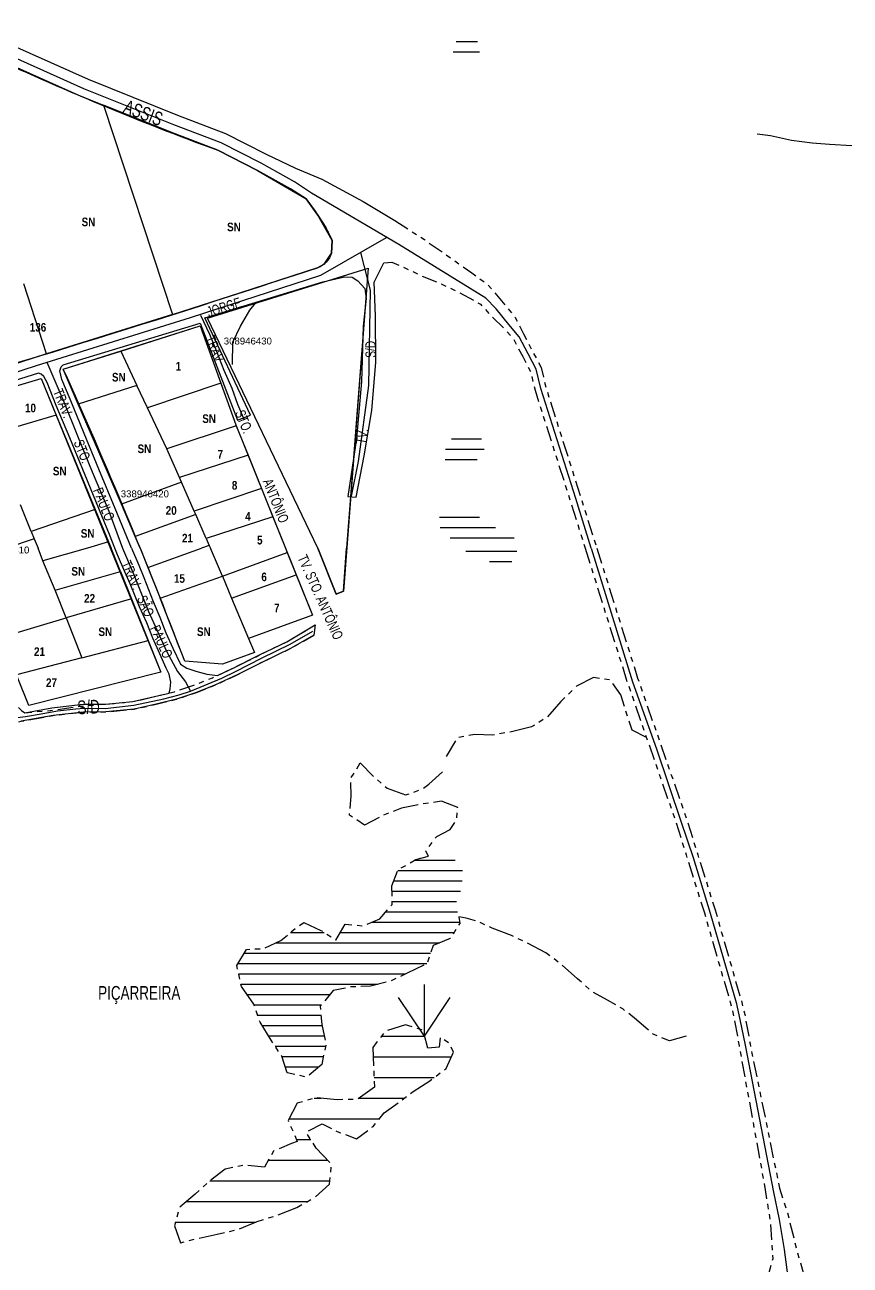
# Model space of a CAD drawing. Extents: x 211015 to 214226, y 4840231 to 4844926.
# Drawn here: x 213459.5 to 213699.3, y 4843144.5 to 4843504.7 of the extents above; entities that cross this region are included whole.
import ezdxf
from ezdxf.enums import TextEntityAlignment as Align

# ---------------------------------------------------------------- set-up
doc = ezdxf.new("R2010")
doc.units = 0
doc.header["$LTSCALE"] = 1.5
doc.header["$MEASUREMENT"] = 0
doc.linetypes.add('TRACO_13', pattern=[8, 5, -1, 1, -1])
doc.linetypes.add('TRACO_25', pattern=[8, 3, -1, 1, -1, 1, -1])
doc.layers.get('0').update_dxf_attribs({"linetype": 'CONTINUOUS'})
for name, color, linetype in [('CD-MALHA-LOTES', 40, 'CONTINUOUS'), ('CD_TXT_QUADRA', 7, 'CONTINUOUS'), ('HD-ALAGADO-BREJO', 170, 'CONTINUOUS'), ('HD-AREA-SUJ-INUND', 170, 'CONTINUOUS'), ('OB-MINER-AREIA', 252, 'CONTINUOUS'), ('OB-TXT-MINER-PORTO', 252, 'CONTINUOUS'), ('RU-QUADRAS', 6, 'CONTINUOUS'), ('SV-CAMINHO-TRILHA', 20, 'CONTINUOUS'), ('SV-EIXO-ROD-ESTR', 7, 'CONTINUOUS'), ('SV-EIXO-RUA-N-PAV', 6, 'CONTINUOUS'), ('SV-EST-M-N-PAV', 20, 'CONTINUOUS'), ('SV-RUA-NAO-PAV-S-GUIA-C-GUIA', 7, 'CONTINUOUS'), ('SV-TXT-RUA-N-PAV-S-GUIA-C-GUIA', 7, 'CONTINUOUS'), ('Th_NmrPort', 7, 'CONTINUOUS')]:
    doc.layers.add(name, color=color, linetype=linetype)
doc.styles.add('ARIAL', font='ARIAL.TTF')
doc.styles.get("Standard").update_dxf_attribs({"font": 'swisscbo.ttf'})

# ---------------------------------------------------------------- blocks, each defined once
blk = doc.blocks.new('*X25')
at = {"layer": 'HD-AREA-SUJ-INUND', "color": 0}
for p, q in [((213572.618005, 4843262.082443), (213584.528586, 4843262.082562)), ((213567.861059, 4843259.082362), (213586.575744, 4843259.08255)), ((213566.674826, 4843256.082318), (213586.53006, 4843256.082516)), ((213566.131079, 4843253.082279), (213586.045892, 4843253.082478)), ((213566.197107, 4843250.082247), (213584.922053, 4843250.082434)), ((213560.268816, 4843244.082122), (213585.763609, 4843244.082376)), ((213564.332791, 4843247.082195), (213585.174846, 4843247.082404)), ((213536.680249, 4843241.081853), (213546.464382, 4843241.08195)), ((213551.157765, 4843241.081997), (213584.159362, 4843241.082327)), ((213532.413149, 4843238.081777), (213579.988367, 4843238.082253)), ((213523.222808, 4843235.081652), (213577.320722, 4843235.082193)), ((213521.389771, 4843232.081601), (213576.269504, 4843232.08215)), ((213521.586491, 4843229.08157), (213570.083051, 4843229.082055)), ((213522.261495, 4843226.081543), (213562.170791, 4843226.081943)), ((213524.063505, 4843223.081528), (213548.107331, 4843223.081769)), ((213526.103942, 4843220.081516), (213545.62131, 4843220.081711)), ((213527.111023, 4843217.081493), (213545.528416, 4843217.081677)), ((213528.384199, 4843214.081473), (213545.811326, 4843214.081647)), ((213530.227365, 4843211.081458), (213546.427434, 4843211.08162)), ((213532.187557, 4843208.081445), (213546.850429, 4843208.081591)), ((213534.206852, 4843205.081432), (213546.208323, 4843205.081552)), ((213535.151157, 4843202.081408), (213544.883115, 4843202.081506))]:
    blk.add_line(p, q, dxfattribs=at)
blk = doc.blocks.new('*X22')
at = {"layer": 'HD-ALAGADO-BREJO', "color": 0}
for p, q in [((213563.063152, 4843210.987774), (213575.65982, 4843210.987899)), ((213560.650175, 4843204.987716), (213583.402743, 4843204.987944)), ((213560.918109, 4843198.987686), (213578.389801, 4843198.987861)), ((213543.576043, 4843192.98748), (213545.603378, 4843192.9875)), ((213556.590236, 4843192.98761), (213569.722518, 4843192.987741)), ((213536.22023, 4843186.987373), (213562.462516, 4843186.987636)), ((213538.369199, 4843180.987362), (213542.529635, 4843180.987403)), ((213530.233258, 4843174.987247), (213547.44555, 4843174.987419)), ((213513.233956, 4843168.987044), (213548.074624, 4843168.987393)), ((213506.448235, 4843162.986943), (213541.603886, 4843162.987295)), ((213503.205446, 4843156.986878), (213526.575538, 4843156.987112))]:
    blk.add_line(p, q, dxfattribs=at)
blk = doc.blocks.new('*X24')
at = {"layer": 'HD-AREA-SUJ-INUND', "color": 0}
for p, q in [((213587.617204, 4843351.873831), (213602.410639, 4843351.873979)), ((213594.458984, 4843348.873867), (213600.961744, 4843348.873932))]:
    blk.add_line(p, q, dxfattribs=at)
blk = doc.blocks.new('*X8')
at = {"layer": 'HD-AREA-SUJ-INUND', "color": 0}
for p, q in [((213583.403047, 4843384.508554), (213592.17449, 4843384.508642)), ((213581.664644, 4843381.508504), (213592.919614, 4843381.508616)), ((213581.629688, 4843378.508471), (213590.932286, 4843378.508564))]:
    blk.add_line(p, q, dxfattribs=at)
blk = doc.blocks.new('*X7')
at = {"layer": 'HD-AREA-SUJ-INUND', "color": 0}
for p, q in [((213579.970051, 4843361.673265), (213591.601269, 4843361.673382)), ((213580.102871, 4843358.673234), (213596.257004, 4843358.673395)), ((213583.066204, 4843355.67323), (213601.670936, 4843355.673416))]:
    blk.add_line(p, q, dxfattribs=at)
blk = doc.blocks.new('*X11')
at = {"layer": 'HD-AREA-SUJ-INUND', "color": 0}
for p, q in [((213584.76041, 4843499.84161), (213591.018949, 4843499.841673)), ((213583.866887, 4843496.841568), (213591.572386, 4843496.841645))]:
    blk.add_line(p, q, dxfattribs=at)
blk = doc.blocks.new('COD094', base_point=(203773.033414, 4838870.092152))
for q in [(203780.533414, 4838885.092152), (203773.033414, 4838881.342152), (203788.033414, 4838881.342152)]:
    blk.add_line((203780.533414, 4838870.092152), q)
blk = doc.blocks.new('*X57')
at = {"layer": 'HD-ALAGADO-BREJO', "const_width": 0.13}
for points in [[(213563.062948, 4843210.98751), (213568.062948, 4843210.988142)], [(213568.062948, 4843210.988142), (213573.062947, 4843210.988774)], [(213573.062947, 4843210.988774), (213575.659886, 4843210.987636)], [(213538.369256, 4843180.98723), (213542.529717, 4843180.987272)]]:
    blk.add_lwpolyline(points, dxfattribs=at)
at = {"layer": 'HD-ALAGADO-BREJO'}
blk.add_blockref('COD094', (213568.062948, 4843210.988142), dxfattribs=at)
blk = doc.blocks.new('*X62')
at = {"layer": 'HD-AREA-SUJ-INUND', "const_width": 0.13}
for points in [[(213567.86085, 4843259.081834), (213582.86085, 4843259.083392)], [(213582.86085, 4843259.083392), (213586.575735, 4843259.082021)], [(213560.2679, 4843244.081725), (213585.2679, 4843244.083953)], [(213585.2679, 4843244.083953), (213585.763665, 4843244.08198)], [(213521.586551, 4843229.081305), (213551.586551, 4843229.083255)], [(213528.384281, 4843214.08134), (213543.384281, 4843214.082954)], [(213543.384281, 4843214.082954), (213545.811353, 4843214.081515)]]:
    blk.add_lwpolyline(points, dxfattribs=at)

msp = doc.modelspace()

# ---------------------------------------------------------------- linework, layer by layer
at = {"layer": 'CD-MALHA-LOTES'}
for p, q in [((213447.5, 4843496.55), (213475.75, 4843483.98)), ((213475.75, 4843483.98), (213482.3, 4843481.36)), ((213501.89, 4843473.51), (213482.3, 4843481.36)), ((213482.3, 4843481.36), (213502.41, 4843420.56)), ((213515.56, 4843468.25), (213501.89, 4843473.51)), ((213527.03, 4843462.44), (213515.56, 4843468.25)), ((213536.65, 4843457.09), (213527.03, 4843462.44)), ((213541.17, 4843454.13), (213536.65, 4843457.09)), ((213544.56, 4843449.46), (213541.17, 4843454.13)), ((213548.78, 4843442.06), (213544.56, 4843449.46)), ((213548.57, 4843438.41), (213548.78, 4843442.06)), ((213544.53, 4843434.12), (213546.46, 4843435.23)), ((213546.46, 4843435.23), (213548.57, 4843438.41)), ((213502.41, 4843420.56), (213544.53, 4843434.12)), ((213512.54, 4843419.52), (213559.24, 4843434.02)), ((213559.24, 4843434.02), (213552.9, 4843352.67)), ((213465.81, 4843409.14), (213459.23, 4843429.5)), ((213502.41, 4843420.56), (213465.81, 4843409.14)), ((213487.36, 4843409.96), (213510.39, 4843417.27)), ((213510.39, 4843417.27), (213516.41, 4843400.6)), ((213544.63, 4843352.72), (213512.54, 4843419.52)), ((213470.64, 4843404.66), (213487.36, 4843409.96)), ((213487.36, 4843409.96), (213492.06, 4843399.97)), ((213462.2, 4843408.01), (213454.8, 4843405.83)), ((213465.81, 4843409.14), (213462.2, 4843408.01)), ((213474.99, 4843394.57), (213470.64, 4843404.66)), ((213445.61, 4843396.49), (213464.19, 4843402.02)), ((213464.19, 4843402.02), (213468.58, 4843391.37)), ((213492.06, 4843399.97), (213474.99, 4843394.57)), ((213495.11, 4843393.48), (213492.06, 4843399.97)), ((213516.41, 4843400.6), (213495.11, 4843393.48)), ((213516.41, 4843400.6), (213520.78, 4843388.51)), ((213487.52, 4843365.47), (213474.99, 4843394.57)), ((213500.73, 4843381.53), (213495.11, 4843393.48)), ((213468.58, 4843391.37), (213449.93, 4843385.8)), ((213468.58, 4843391.37), (213479.87, 4843363.97)), ((213520.89, 4843388.24), (213500.73, 4843381.53)), ((213520.78, 4843388.51), (213520.89, 4843388.24)), ((213520.89, 4843388.24), (213524.33, 4843379.69)), ((213504.39, 4843373.21), (213500.73, 4843381.53)), ((213524.33, 4843379.69), (213504.39, 4843373.21)), ((213524.33, 4843379.69), (213528.2, 4843370.09)), ((213504.98, 4843371.86), (213487.52, 4843365.47)), ((213504.98, 4843371.86), (213504.39, 4843373.21)), ((213508.67, 4843363.49), (213504.98, 4843371.86)), ((213528.2, 4843370.09), (213508.67, 4843363.49)), ((213528.2, 4843370.09), (213531.54, 4843361.79)), ((213461.34, 4843357.52), (213458.21, 4843365.29)), ((213479.87, 4843363.97), (213461.34, 4843357.52)), ((213479.87, 4843363.97), (213483.74, 4843354.58)), ((213491.53, 4843356.14), (213487.52, 4843365.47)), ((213509.12, 4843362.46), (213508.67, 4843363.49)), ((213509.12, 4843362.46), (213491.53, 4843356.14)), ((213512.18, 4843355.5), (213509.12, 4843362.46)), ((213531.54, 4843361.79), (213512.18, 4843355.5)), ((213531.54, 4843361.79), (213535.21, 4843352.68)), ((213461.34, 4843357.52), (213462.17, 4843355.47)), ((213493, 4843352.68), (213491.53, 4843356.14)), ((213462.17, 4843355.47), (213454.44, 4843352.82)), ((213462.17, 4843355.47), (213463.35, 4843352.68)), ((213464.74, 4843349.02), (213463.35, 4843352.68)), ((213477.72, 4843352.72), (213464.74, 4843349.02)), ((213483.74, 4843354.58), (213477.72, 4843352.72)), ((213483.74, 4843354.58), (213484.53, 4843352.68)), ((213487.25, 4843345.91), (213484.53, 4843352.68)), ((213493, 4843352.68), (213495.23, 4843347.1)), ((213495.23, 4843347.1), (213510.83, 4843352.68)), ((213513.03, 4843353.53), (213510.83, 4843352.68)), ((213512.18, 4843355.5), (213513.03, 4843353.53)), ((213513.03, 4843353.53), (213513.42, 4843352.68)), ((213516.86, 4843344.54), (213513.42, 4843352.68)), ((213535.21, 4843352.68), (213535.71, 4843351.44)), ((213544.63, 4843352.72), (213549.95, 4843339.39)), ((213552.01, 4843340.18), (213552.9, 4843352.67)), ((213468.31, 4843340.49), (213464.74, 4843349.02)), ((213516.86, 4843344.54), (213535.71, 4843351.44)), ((213535.71, 4843351.44), (213538.33, 4843344.98)), ((213468.31, 4843340.49), (213487.25, 4843345.91)), ((213487.25, 4843345.91), (213490.43, 4843338)), ((213495.23, 4843347.1), (213498.75, 4843338.19)), ((213519.55, 4843338.15), (213538.33, 4843344.98)), ((213538.33, 4843344.98), (213543.03, 4843333.27)), ((213498.75, 4843338.19), (213516.86, 4843344.54)), ((213516.86, 4843344.54), (213519.55, 4843338.15)), ((213471.53, 4843332.48), (213468.31, 4843340.49)), ((213490.43, 4843338), (213471.53, 4843332.48)), ((213490.43, 4843338), (213495.29, 4843325.89)), ((213505.92, 4843319.88), (213498.75, 4843338.19)), ((213519.55, 4843338.15), (213524.49, 4843326.45)), ((213549.95, 4843339.39), (213552.01, 4843340.18)), ((213452.68, 4843326.89), (213471.53, 4843332.48)), ((213471.53, 4843332.48), (213476.05, 4843320.84)), ((213543.03, 4843333.27), (213524.49, 4843326.45)), ((213476.05, 4843320.84), (213495.29, 4843325.89)), ((213495.29, 4843325.89), (213498.98, 4843316.71)), ((213524.49, 4843326.45), (213526.2, 4843322.38)), ((213476.05, 4843320.84), (213457.1, 4843315.9)), ((213516.94, 4843319.06), (213505.92, 4843319.88)), ((213526.2, 4843322.38), (213516.94, 4843319.06)), ((213498.98, 4843316.71), (213460.67, 4843307.04)), ((213460.67, 4843307.04), (213457.1, 4843315.9))]:
    msp.add_line(p, q, dxfattribs=at)
at = {"layer": 'OB-MINER-AREIA', "linetype": 'TRACO_13', "flags": 128}
for points in [[(213640.08, 4843297.71), (213635.89, 4843299.82), (213634.29, 4843304.78), (213632.6, 4843310.1), (213629.61, 4843314.44), (213624.66, 4843315.13), (213619.79, 4843312.61), (213615.2, 4843308.2), (213611.27, 4843303.7), (213606.68, 4843300.78), (213600.88, 4843299.42), (213595.31, 4843298.4), (213590.18, 4843298.64), (213585.08, 4843297.6), (213581.92, 4843292.23)], [(213651.64, 4843211.03), (213646.72, 4843209.62), (213642.06, 4843211.55), (213637.2, 4843215.76), (213633.16, 4843218.9), (213628.75, 4843221.46), (213624.09, 4843224.02), (213620.08, 4843227.68), (213615.61, 4843231.62), (213610.87, 4843235.23), (213605.74, 4843237.86), (213600.83, 4843240.27), (213595.25, 4843242.36), (213591.49, 4843244.11), (213587.71, 4843245.3), (213585.54, 4843245.62), (213585.81, 4843243.73), (213583.08, 4843239.35), (213578.1, 4843237.31), (213576.26, 4843232.05), (213570.58, 4843229.32), (213565.64, 4843226.96), (213559.94, 4843225.52), (213554.19, 4843225.3), (213549.05, 4843224.21), (213545.31, 4843219.71), (213545.75, 4843214.36), (213546.95, 4843208.54), (213545.72, 4843202.79), (213541.35, 4843199.08), (213535.7, 4843200.34), (213534.18, 4843205.16), (213531.02, 4843209.8), (213527.8, 4843215.04), (213526.03, 4843220.3), (213522.41, 4843225.42), (213521.04, 4843231.51), (213523.9, 4843236.19), (213528.95, 4843236.45), (213533.87, 4843238.77), (213538.28, 4843242.4), (213540.5, 4843243.98), (213545.51, 4843241.7), (213549.87, 4843238.88), (213552.58, 4843243.51), (213557.83, 4843243.03), (213562.6, 4843245.09), (213566.22, 4843249.25), (213566.1, 4843254.62), (213567.96, 4843259.32), (213573.05, 4843262.34), (213576.71, 4843263.25), (213575.94, 4843264.74), (213579.13, 4843269.02), (213583.04, 4843271.05), (213584.92, 4843273.74), (213585.25, 4843277.44), (213580.57, 4843279.22), (213574.94, 4843278.38), (213568.9, 4843277.17), (213563.6, 4843275.18), (213558.19, 4843272.29), (213553.77, 4843275.15), (213554.26, 4843280.8), (213554.19, 4843285.85), (213556.92, 4843290.35), (213560.91, 4843286.22), (213564.78, 4843283.03), (213570.06, 4843281.04), (213574.98, 4843282.76), (213576.85, 4843284.14), (213580.79, 4843287.72)], [(213579.82, 4843207.79), (213576.52, 4843207.53), (213575.24, 4843212.67), (213570.08, 4843214.3), (213564.17, 4843212.42), (213560.55, 4843207.73), (213560.76, 4843202.11), (213561.06, 4843196.17), (213556.11, 4843192.65), (213550.19, 4843192.52), (213544.09, 4843193.14), (213538.62, 4843191.49), (213535.98, 4843186.53), (213538.61, 4843180.42), (213536.92, 4843179.79), (213531.71, 4843177.64), (213529.08, 4843172.91), (213523.61, 4843173.56), (213517.64, 4843172.41), (213513.46, 4843169.19), (213508.93, 4843165.1), (213504.41, 4843161.25), (213502.91, 4843155.95), (213504.67, 4843150.99), (213509.96, 4843152.34), (213515.35, 4843153.46), (213521.39, 4843154.86), (213527, 4843157.16), (213533.01, 4843159.09), (213538.47, 4843161.24), (213543.88, 4843164.26), (213547.98, 4843168.05), (213548.57, 4843173.82), (213544.12, 4843178.43), (213541.2, 4843183.13), (213545.83, 4843185.53), (213550.89, 4843183.05), (213555.83, 4843181.18), (213560.65, 4843184.8), (213563.91, 4843188.74), (213568.34, 4843191.93), (213572.32, 4843194.97), (213577.12, 4843198.04), (213581.83, 4843201.56), (213584.05, 4843206.39), (213582.64, 4843208.95), (213580.16, 4843210.67), (213579.82, 4843207.79)]]:
    msp.add_lwpolyline(points, dxfattribs=at)
at = {"layer": 'RU-QUADRAS', "color": 6, "linetype": 'Continuous'}
for points in [[(213164.85, 4843571.26), (213196.4, 4843567.53), (213298.45, 4843553.54), (213311.06, 4843550.85), (213359.54, 4843536.69), (213377.72, 4843530.34), (213447.5, 4843496.55, 0.02118), (213515.56, 4843468.25), (213527.03, 4843462.44), (213541.17, 4843454.13, -0.054871), (213548.78, 4843442.06), (213548.57, 4843438.41, -0.235748), (213544.53, 4843434.12, -0.010344), (213407.5, 4843391.9), (213395.85, 4843429.32), (213453.55, 4843447.07), (213449.91, 4843458.34), (213348.96, 4843432.62, -0.004503), (213179.56, 4843386.68, -0.00576), (213170.19, 4843508.63)], [(213470.64, 4843404.66), (213510.39, 4843417.27), (213520.78, 4843388.51), (213543.03, 4843333.27), (213524.49, 4843326.45), (213526.2, 4843322.38), (213516.94, 4843319.06), (213505.92, 4843319.88, 0.015927)]]:
    msp.add_lwpolyline(points, format="xyb", close=True, dxfattribs=at)
for points in [[(213512.54, 4843419.52), (213559.24, 4843434.02), (213552.01, 4843340.18), (213549.95, 4843339.39), (213544.63, 4843352.72)], [(213427.55, 4843391.12), (213464.19, 4843402.02), (213498.98, 4843316.71), (213460.67, 4843307.04), (213437.14, 4843365.16)]]:
    msp.add_lwpolyline(points, close=True, dxfattribs=at)
at = {"layer": 'SV-CAMINHO-TRILHA', "flags": 128}
for points in [[(213672.21, 4843473.05), (213676.11, 4843472.51), (213682.19, 4843471.18), (213688.22, 4843470.42), (213693.25, 4843470.04), (213699.7, 4843469.68)], [(213519.82, 4843406.02), (213519.95, 4843412.52), (213522.14, 4843417.19), (213524.87, 4843421.8), (213526.46, 4843423.89)]]:
    msp.add_lwpolyline(points, dxfattribs=at)
at = {"layer": 'SV-EIXO-ROD-ESTR', "flags": 128}
for points in [[(213624.04, 4843352.72), (213636.02, 4843313.94), (213643.03, 4843294.47), (213650.05, 4843273.42), (213653.61, 4843262.85), (213658.57, 4843246.71), (213666.13, 4843220.76), (213667.21, 4843215.8), (213668.72, 4843208.35), (213676.97, 4843165.72), (213678.59, 4843157.74), (213680.1, 4843149.05), (213681.32, 4843139.41), (213682.56, 4843133.49), (213684.41, 4843128.51), (213688.09, 4843120.67), (213693.7, 4843112.52), (213701.58, 4843104.97)], [(213456.55, 4843303.41), (213459.71, 4843303.8), (213464.26, 4843304.65), (213468.99, 4843305.44), (213474.29, 4843306.02), (213476.7, 4843306.24), (213482.8, 4843306.17), (213491.18, 4843307.14), (213499.84, 4843309), (213504.27, 4843310.14), (213507.65, 4843311.22), (213516.67, 4843315), (213520.91, 4843316.95), (213528.27, 4843320.8), (213536.54, 4843324.81), (213543.17, 4843328.65)]]:
    msp.add_lwpolyline(points, dxfattribs=at)
at = {"layer": 'SV-EIXO-RUA-N-PAV', "flags": 128}
for points in [[(213624.04, 4843352.72), (213619.55, 4843367.11), (213609.38, 4843399.09), (213608.03, 4843404.65), (213605.66, 4843409.18), (213603.08, 4843414.12), (213600.09, 4843417.68), (213596.45, 4843422.25), (213593.4, 4843425.29), (213568.12, 4843440.88), (213542.8, 4843455.84), (213537.86, 4843459.09), (213528.13, 4843464.49), (213516.51, 4843470.38), (213502.74, 4843475.68), (213476.66, 4843486.13), (213448.49, 4843498.66), (213416.01, 4843514.63)], [(213288.09, 4843352.72), (213289.93, 4843353.25), (213295.1, 4843354.95), (213329.71, 4843365.29), (213338.48, 4843367.03), (213372.1, 4843378.55), (213383.44, 4843381.38), (213415.92, 4843392.34), (213426.1, 4843393.87), (213462.91, 4843405.79), (213507.61, 4843419.74), (213545.48, 4843431.98), (213564.59, 4843442.96)], [(213557.01, 4843438.61), (213559.82, 4843427.61), (213559.31, 4843399.96), (213556.3, 4843377.84), (213554.29, 4843367.79)], [(213510.54, 4843420.38), (213513.11, 4843414.89), (213515.3, 4843409.65), (213517.25, 4843404.4), (213519.57, 4843399.16), (213521.28, 4843394.52), (213523.23, 4843390.01)], [(213465.89, 4843406.72), (213470.82, 4843395.19), (213474.81, 4843385.3), (213479.07, 4843374.91), (213483.85, 4843363.48), (213487.86, 4843352.72)], [(213487.86, 4843352.72), (213490.95, 4843345.46), (213495.44, 4843334.36), (213500.63, 4843322.79), (213503.82, 4843316.88), (213506.18, 4843313.93), (213507.65, 4843311.22)]]:
    msp.add_lwpolyline(points, dxfattribs=at)
at = {"layer": 'SV-EST-M-N-PAV', "linetype": 'TRACO_25', "flags": 128}
for points in [[(213566.92, 4843447.85), (213575.54, 4843442.33), (213583.86, 4843436.5), (213589.32, 4843432.65), (213593.94, 4843429.29), (213597.98, 4843424.57), (213601.95, 4843419.74), (213604.32, 4843414.95), (213606.98, 4843409.87), (213609.43, 4843405.18), (213610.81, 4843399.49), (213620.97, 4843367.56), (213625.65, 4843352.67)], [(213563.76, 4843435.6), (213566.08, 4843435.79), (213568.81, 4843434.64), (213574.75, 4843431.78), (213580.46, 4843429.45), (213585.77, 4843426.91), (213591.86, 4843423.58), (213594.87, 4843420.29), (213598.81, 4843416.48), (213601.62, 4843413.14), (213604.11, 4843408.37), (213606.38, 4843404.03), (213607.69, 4843398.61), (213617.88, 4843366.58), (213622.26, 4843352.67)], [(213622.26, 4843352.67), (213634.44, 4843313.95), (213648.6, 4843273.19), (213651.6, 4843263.63), (213656.89, 4843246.77), (213664.38, 4843220.88), (213665.45, 4843216.61), (213666.98, 4843208.17), (213674.58, 4843166.4), (213676.07, 4843156.72), (213676.75, 4843146.33), (213674.53, 4843138.3), (213670.23, 4843129.13), (213664.81, 4843123.18), (213659.25, 4843116.91), (213654.02, 4843110.19), (213636.25, 4843088.15), (213622.56, 4843073.5)], [(213625.65, 4843352.67), (213637.51, 4843314.97), (213651.68, 4843274.2), (213654.99, 4843263.65), (213659.99, 4843247.71), (213667.51, 4843221.72), (213668.62, 4843217.29), (213670.16, 4843208.75), (213678.71, 4843166.85), (213681.05, 4843159.66), (213683.61, 4843149.31), (213686.39, 4843139.6), (213688.92, 4843129.24), (213692.22, 4843120.66), (213697.44, 4843111.74), (213703.04, 4843106.99), (213707.94, 4843102.84), (213713.12, 4843099.23), (213722.34, 4843093.87), (213728.64, 4843088.62), (213748.41, 4843076.08), (213771.04, 4843064.29), (213781.8, 4843058.18), (213794.92, 4843048.68), (213806.17, 4843038.3), (213817.81, 4843027.87), (213837.7, 4843010.89), (213852.08, 4842999.31), (213857.31, 4842994.46), (213861.22, 4842990.46)], [(213370.17, 4843272.97), (213371.89, 4843272.43), (213374.95, 4843272.41), (213377.04, 4843273.52), (213389.37, 4843278.46), (213405.36, 4843284.67), (213413.6, 4843288.19), (213421.09, 4843291.03), (213428.54, 4843293.43), (213438.16, 4843296.88), (213446.72, 4843299.39), (213452.7, 4843301.28), (213458.43, 4843302.47), (213467.67, 4843304.13), (213476.56, 4843305.13), (213483.04, 4843305.17), (213491.23, 4843305.94), (213497.66, 4843307.42), (213503.54, 4843308.86), (213509.36, 4843310.82), (213514.87, 4843313.01), (213521.18, 4843315.94), (213528.68, 4843319.72), (213536.64, 4843323.56), (213543.47, 4843327.41)], [(213457.63, 4843306.45), (213458.52, 4843305.56), (213459.43, 4843304.93), (213466.88, 4843305.59), (213476.4, 4843306.93), (213482.92, 4843307.42), (213490.87, 4843308.16), (213497.15, 4843309.6), (213501.37, 4843310.65), (213502.92, 4843311.02), (213508.59, 4843312.93), (213513.98, 4843315.07), (213515.43, 4843315.76), (213520.2, 4843317.96), (213527.69, 4843321.73), (213535.6, 4843325.55), (213542.36, 4843329.37)]]:
    msp.add_lwpolyline(points, dxfattribs=at)
at = {"layer": 'SV-RUA-NAO-PAV-S-GUIA-C-GUIA', "flags": 128}
for points in [[(213277.72, 4843561.83), (213299.38, 4843558.8), (213312.36, 4843556.03), (213324.64, 4843552.48), (213361.18, 4843541.77), (213379.81, 4843535.26), (213395.17, 4843527.5), (213417.3, 4843517.35), (213449.76, 4843501.38), (213477.83, 4843488.9), (213503.84, 4843478.48), (213517.73, 4843473.13), (213529.54, 4843467.15), (213538.14, 4843463.11), (213545.77, 4843459.84), (213557.75, 4843453.4), (213566.92, 4843447.85)], [(213447.5, 4843496.55), (213475.75, 4843483.98), (213501.89, 4843473.51), (213515.56, 4843468.25), (213527.03, 4843462.44), (213536.65, 4843457.09), (213541.17, 4843454.13), (213544.56, 4843449.46), (213546.94, 4843445.8), (213548.78, 4843442.06), (213548.57, 4843438.41), (213546.46, 4843435.23), (213544.53, 4843434.12), (213506.91, 4843421.96), (213462.2, 4843408.01), (213425.46, 4843396.12)], [(213555.74, 4843367.56), (213558.02, 4843379.51), (213560.3, 4843392.66), (213561.41, 4843406.73), (213561.34, 4843420.15), (213560.95, 4843429.97), (213563.76, 4843435.6)], [(213490.45, 4843352.68), (213485.71, 4843364.25), (213480.93, 4843375.68), (213476.67, 4843386.06), (213472.68, 4843395.96), (213470.22, 4843401.71), (213469.6, 4843404.17), (213470.02, 4843405.38), (213470.63, 4843405.98), (213510.42, 4843418.07), (213521.28, 4843389.88), (213525.06, 4843391.35), (213511.76, 4843419.65), (213546.05, 4843430.05), (213552.39, 4843431.55), (213554.6, 4843431.39), (213556.22, 4843430.38), (213558.23, 4843428.16), (213558.62, 4843425.22), (213557.74, 4843417.14), (213557.3, 4843401.1), (213555.83, 4843384.53), (213553.31, 4843367.75), (213555.74, 4843367.56)], [(213485.62, 4843352.68), (213484.05, 4843356.66), (213481.83, 4843362.14), (213477, 4843373.91), (213472.55, 4843384.73), (213468.6, 4843394.16), (213465.94, 4843400.81), (213465.03, 4843402.59), (213464.2, 4843403.23), (213463.45, 4843403.5), (213426.77, 4843392.05), (213424.85, 4843390.82), (213424.97, 4843388.82), (213439.8, 4843352.72)], [(213501.37, 4843310.65), (213501.74, 4843311.91), (213501.92, 4843313.78), (213501.37, 4843316.08), (213500.53, 4843317.89), (213498.65, 4843321.98), (213496.64, 4843326.53), (213494.87, 4843331.01), (213492.77, 4843335.66), (213490.09, 4843342.31), (213488.55, 4843345.84), (213486.44, 4843350.77), (213485.61, 4843352.72)], [(213490.43, 4843352.72), (213492.56, 4843347.77), (213494.08, 4843344.19), (213496.73, 4843337.27), (213498.72, 4843332.71), (213500.48, 4843328.12), (213502.43, 4843323.71), (213504.65, 4843319.04), (213506.49, 4843317.91), (213509.14, 4843316.97), (213512.37, 4843316.17), (213515.43, 4843315.76)], [(213515.43, 4843315.76), (213520.2, 4843317.96), (213527.69, 4843321.73), (213535.6, 4843325.55), (213543.8, 4843330.48), (213543.47, 4843327.41), (213536.64, 4843323.56), (213528.68, 4843319.72), (213521.18, 4843315.94), (213514.87, 4843313.01), (213509.36, 4843310.82), (213503.54, 4843308.86), (213497.66, 4843307.42), (213491.23, 4843305.94), (213483.04, 4843305.17), (213476.56, 4843305.13), (213467.67, 4843304.13), (213458.43, 4843302.47)], [(213457.63, 4843306.45), (213458.52, 4843305.56), (213459.43, 4843304.93), (213467.35, 4843306.35), (213476.42, 4843307.37), (213482.92, 4843307.42), (213490.87, 4843308.16), (213497.15, 4843309.6), (213501.37, 4843310.65)]]:
    msp.add_lwpolyline(points, dxfattribs=at)

# ---------------------------------------------------------------- block references
at = {"layer": 'HD-ALAGADO-BREJO'}
for name in ['*X57', '*X22']:
    msp.add_blockref(name, (0, 0), dxfattribs=at)
at = {"layer": 'HD-AREA-SUJ-INUND'}
for name in ['*X11', '*X8', '*X7', '*X24', '*X25', '*X62']:
    msp.add_blockref(name, (0, 0), dxfattribs=at)

# ---------------------------------------------------------------- texts
at = {"layer": 'CD_TXT_QUADRA', "color": 7, "linetype": 'Continuous', "style": 'ARIAL'}
for s, p in [('308946430', (213517.27, 4843411.87)), ('338946420', (213487.35, 4843367.49)), ('338946410', (213446.8, 4843351.18))]:
    msp.add_text(s, height=2, dxfattribs=at).set_placement(p)
at = {"layer": 'OB-TXT-MINER-PORTO', "style": 'ARIAL', "width": 0.7}
msp.add_text('PIÇARREIRA', height=4, dxfattribs=at).set_placement((213480.77, 4843221.56, 6.38))
at = {"layer": 'SV-TXT-RUA-N-PAV-S-GUIA-C-GUIA', "style": 'ARIAL', "width": 0.7}
for s, height, rotation, p in [('ASSIS', 4, 339, (213487.79, 4843479.34)), ('JORGE', 3, 17, (213512.93, 4843419.78)), ('TRAV.                  STO.                  ANTÔNIO', 3, 292, (213511.73, 4843413.68)), ('S/D', 3, 91, (213561.46, 4843408.04)), ('TRAV.         STO.          PAULO', 3, 292, (213467.6, 4843398.23)), ('TV.', 3, 80, (213558.55, 4843382.75)), ('TRAV.   SÃO    PAULO', 3, 294, (213487.44, 4843348.24)), ('TV. STO. ANTÔNIO', 3, 294, (213538.63, 4843349.93)), ('S/D', 4, 3, (213474.84, 4843304.43))]:
    msp.add_text(s, height=height, rotation=rotation, dxfattribs=at).set_placement(p)
at = {"layer": 'Th_NmrPort', "color": 1}
for s, p in [('SN', (213475.97, 4843447.46)), ('SN', (213518.24, 4843446)), ('136', (213460.91, 4843416.85)), ('1', (213503.27, 4843405.52)), ('SN', (213484.78, 4843402.37)), ('10', (213459.52, 4843393.43)), ('SN', (213511.02, 4843390.33)), ('SN', (213492.23, 4843381.58)), ('7', (213515.46, 4843380)), ('SN', (213467.62, 4843375.1)), ('8', (213519.62, 4843370.97)), ('20', (213500.41, 4843363.66)), ('4', (213523.49, 4843361.93)), ('SN', (213475.73, 4843357)), ('21', (213505.14, 4843355.63)), ('5', (213526.93, 4843355.05)), ('SN', (213473.01, 4843345.99)), ('15', (213502.79, 4843343.91)), ('6', (213528.19, 4843344.37)), ('22', (213476.7, 4843338.14)), ('7', (213531.89, 4843335.37)), ('SN', (213480.86, 4843328.44)), ('SN', (213509.49, 4843328.44)), ('21', (213462.15, 4843322.67)), ('27', (213465.62, 4843313.66))]:
    msp.add_text(s, height=2.5, dxfattribs=at).set_placement(p, align=Align.MIDDLE_LEFT)

doc.saveas('drawing.dxf')
